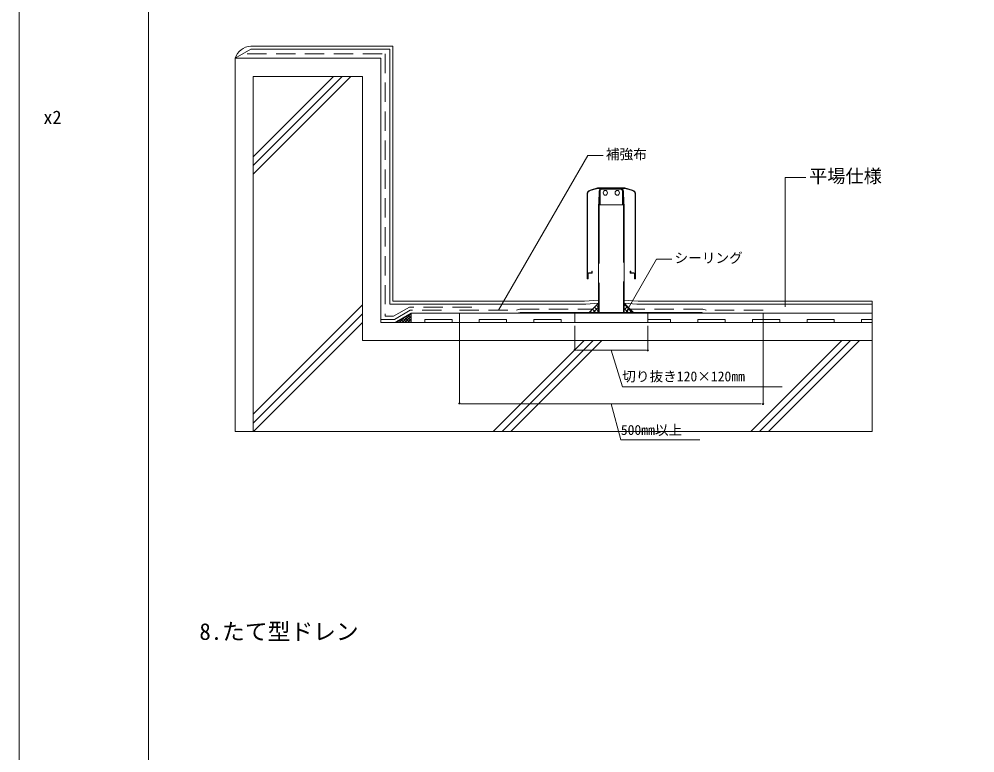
# Model space of a CAD drawing. Units: millimetres, scale not verified. Extents: x -3150 to 3150, y -4455 to 4455.
# Drawn here: x -3150 to 0, y -2038 to 380 of the extents above; entities that cross this region are included whole.
import ezdxf
from ezdxf.enums import TextEntityAlignment as Align

# ---------------------------------------------------------------- set-up
doc = ezdxf.new("R2010")
doc.units = ezdxf.units.MM
doc.header["$LTSCALE"] = 10
doc.linetypes.add('USER1', pattern=[9.525, 6.35, -3.175])
doc.linetypes.add('USER2', pattern=[19.05, 12.7, -6.35])
for name, color, linetype, lineweight in [('0-0_0', 7, 'Continuous', 9), ('0-1_WAKU', 7, 'Continuous', 18), ('0-3_KUTAI', 3, 'Continuous', 18), ('0-4_BOUSUI', 1, 'Continuous', 18), ('0-5_MOJI', 7, 'Continuous', 18), ('0-6_HATCH', 9, 'Continuous', 18), ('0-7_sunpo', 7, 'Continuous', 18), ('0-9_KANAMONO', 4, 'Continuous', 18), ('0-A_bousui2', 7, 'USER1', 9)]:
    doc.layers.add(name, color=color, linetype=linetype, lineweight=lineweight)
doc.styles.add('ＭＳ ゴシック', font='')
doc.styles.get('ＭＳ ゴシック').set_extended_font_data('MS Gothic')

msp = doc.modelspace()

# ---------------------------------------------------------------- linework, layer by layer
at = {"layer": '0-0_0', "lineweight": 18}
for p, q in [((-338.31, -549.2), (-338.31, -979.2)), ((-338.31, -979.2), (-2438.31, -979.2))]:
    msp.add_line(p, q, dxfattribs=at)
at = {"layer": '0-0_0'}
for p, q in [((-1321.13, -710.5), (-1315.5, -710.5)), ((-1312.69, -710.5), (-1307.06, -710.5)), ((-1083.94, -710.5), (-1089.56, -710.5)), ((-1075.5, -710.5), (-1081.13, -710.5)), ((-1701.13, -887.32), (-1695.5, -887.32)), ((-1692.69, -887.32), (-1687.06, -887.32)), ((-703.94, -887.32), (-709.56, -887.32)), ((-695.5, -887.32), (-701.13, -887.32))]:
    msp.add_line(p, q, dxfattribs=at)
for centre, start, end in [((-1318.31, -710.5), 0, 180), ((-1078.31, -710.5), 180, 0), ((-1698.31, -887.32), 0, 180), ((-698.31, -887.32), 180, 0)]:
    msp.add_arc(centre, 2.81, start, end, dxfattribs=at)
at = {"layer": '0-1_WAKU'}
for points in [[(-3150.02, -4455), (3149.98, -4455), (3149.98, 4455), (-3150.02, 4455)], [(-2724.02, 3645), (2804.98, 3645), (2804.98, -3825), (-2724.02, -3825)]]:
    msp.add_lwpolyline(points, close=True, dxfattribs=at)
at = {"layer": '0-3_KUTAI'}
msp.add_line((-2378.31, -979.2), (-2378.31, 190.8), dxfattribs=at)
for points in [[(-2438.31, -979.2), (-2438.31, 250.8), (-1958.31, 250.8), (-1958.31, -619.2), (-338.31, -619.2)], [(-2378.31, 190.8), (-2018.31, 190.8), (-2018.31, -679.2), (-338.31, -679.2)]]:
    msp.add_lwpolyline(points, dxfattribs=at)
at = {"layer": '0-4_BOUSUI'}
for p, q in [((-2438.31, 250.8), (-2386.35, 280.8)), ((-1241.01, -556.2), (-1271.01, -586.2)), ((-1155.61, -556.2), (-1125.61, -586.2)), ((-1858.31, -589.2), (-1910.28, -619.2)), ((-1858.31, -589.2), (-338.31, -589.2)), ((-1858.31, -589.2), (-1858.31, -619.2)), ((-1318.31, -619.2), (-1318.31, -589.2)), ((-1078.31, -589.2), (-1078.31, -619.2))]:
    msp.add_line(p, q, dxfattribs=at)
for points in [[(-2386.35, 290.8), (-1918.31, 290.8), (-1918.31, -549.2), (-1286.34, -549.2), (-1241.01, -545.9)], [(-2386.35, 280.8), (-1928.31, 280.8), (-1928.31, -559.2), (-1282.2, -559.2), (-1241.01, -556.2)], [(-1698.31, -589.2), (-1509.51, -589.2), (-1498.31, -586.2), (-1271.01, -586.2), (-1241.01, -556.2)], [(-338.31, -549.2), (-1110.29, -549.2), (-1155.61, -545.9)], [(-338.31, -559.2), (-1114.43, -559.2), (-1155.61, -556.2)], [(-1078.31, -619.2), (-1003.31, -619.2), (-1003.31, -610.2), (-1078.31, -610.2)], [(-338.31, -610.2), (-373.31, -610.2), (-373.31, -619.2), (-338.31, -619.2)]]:
    msp.add_lwpolyline(points, dxfattribs=at)
for points in [[(-1813.31, -619.2), (-1723.31, -619.2), (-1723.31, -610.2), (-1813.31, -610.2)], [(-1633.31, -619.2), (-1543.31, -619.2), (-1543.31, -610.2), (-1633.31, -610.2)], [(-1453.31, -619.2), (-1363.31, -619.2), (-1363.31, -610.2), (-1453.31, -610.2)], [(-913.31, -619.2), (-823.31, -619.2), (-823.31, -610.2), (-913.31, -610.2)], [(-733.31, -619.2), (-643.31, -619.2), (-643.31, -610.2), (-733.31, -610.2)], [(-553.31, -619.2), (-463.31, -619.2), (-463.31, -610.2), (-553.31, -610.2)]]:
    msp.add_lwpolyline(points, close=True, dxfattribs=at)
msp.add_arc((-2382.96, 232.65), 58.25, 93.33427, 161.84391, dxfattribs=at)
at = {"layer": '0-5_MOJI'}
for p, q in [((-1569.75, -579.2), (-1275.26, -69.13)), ((-1224.63, -69.13), (-1275.26, -69.13)), ((-557.68, -142.39), (-625.18, -142.39)), ((-625.18, -567.5), (-625.18, -142.39)), ((-1146.46, -579.35), (-1049.15, -410.81)), ((-998.53, -410.81), (-1049.15, -410.81))]:
    msp.add_line(p, q, dxfattribs=at)
at = {"layer": '0-6_HATCH'}
for p, q in [((-2378.31, -73.27), (-2114.25, 190.8)), ((-2378.31, -102.27), (-2085.25, 190.8)), ((-2378.31, -131.27), (-2056.25, 190.8)), ((-2378.31, -921.8), (-2018.31, -561.8)), ((-1241.01, -568.56), (-1247.19, -562.38)), ((-1129.08, -586.2), (-1155.61, -559.67)), ((-1155.61, -564.33), (-1151.55, -560.27)), ((-1155.61, -577.8), (-1144.82, -567)), ((-2378.31, -950.8), (-2018.31, -590.8)), ((-1888.07, -619.2), (-1858.31, -589.44)), ((-1879.09, -619.2), (-1858.31, -598.42)), ((-1858.31, -614.61), (-1874.42, -598.5)), ((-1858.31, -605.63), (-1868.73, -595.22)), ((-1858.31, -596.65), (-1863.03, -591.93)), ((-1263.78, -586.2), (-1267.4, -582.59)), ((-1250.31, -586.2), (-1260.66, -575.85)), ((-1258.31, -586.2), (-1241.01, -568.91)), ((-1241.01, -582.03), (-1253.93, -569.12)), ((-1244.84, -586.2), (-1241.01, -582.38)), ((-1142.55, -586.2), (-1155.61, -573.14)), ((-1150.55, -586.2), (-1138.08, -573.74)), ((-1137.08, -586.2), (-1131.35, -580.47)), ((-2377.72, -979.2), (-2018.31, -619.8)), ((-1907.6, -619.2), (-1908.58, -618.22)), ((-1906.03, -619.2), (-1900.24, -613.41)), ((-1898.62, -619.2), (-1902.89, -614.94)), ((-1889.64, -619.2), (-1897.19, -611.65)), ((-1897.05, -619.2), (-1878.99, -601.14)), ((-1880.66, -619.2), (-1891.5, -608.36)), ((-1871.68, -619.2), (-1885.81, -605.08)), ((-1862.7, -619.2), (-1880.11, -601.79)), ((-1870.11, -619.2), (-1858.31, -607.4)), ((-1861.13, -619.2), (-1858.31, -616.38)), ((-1587.19, -979.2), (-1287.19, -679.2)), ((-1558.19, -979.2), (-1258.19, -679.2)), ((-1529.19, -979.2), (-1229.19, -679.2)), ((-738.67, -979.2), (-438.67, -679.2)), ((-709.67, -979.2), (-409.67, -679.2)), ((-680.67, -979.2), (-380.67, -679.2))]:
    msp.add_line(p, q, dxfattribs=at)
at = {"layer": '0-7_sunpo'}
for p, q in [((-1698.31, -590.45), (-1698.31, -887.32)), ((-698.31, -590.45), (-698.31, -887.32)), ((-1318.31, -630.45), (-1318.31, -710.5)), ((-1078.31, -630.45), (-1078.31, -710.5)), ((-1307.06, -710.5), (-1089.56, -710.5)), ((-1687.06, -887.32), (-709.56, -887.32))]:
    msp.add_line(p, q, dxfattribs=at)
for points in [[(-1198.31, -710.5), (-1161.6, -832.01), (-635.37, -832.01)], [(-1198.31, -887.32), (-1166.66, -1006.67), (-906.55, -1006.67)]]:
    msp.add_lwpolyline(points, dxfattribs=at)
at = {"layer": '0-9_KANAMONO'}
for p, q in [((-1238.31, -205.8), (-1238.31, -186.8)), ((-1234.72, -184.2), (-1237.93, -184.2)), ((-1229.31, -177.8), (-1167.31, -177.8)), ((-1167.31, -180.8), (-1229.31, -180.8)), ((-1158.7, -184.2), (-1161.91, -184.2)), ((-1235.31, -200.2), (-1238.31, -200.2)), ((-1158.31, -200.2), (-1161.31, -200.2)), ((-1118.31, -476.2), (-1118.31, -196.46)), ((-1235.31, -231.8), (-1161.31, -231.8)), ((-1276.31, -476.2), (-1276.31, -459.6)), ((-1272.91, -456.2), (-1263.01, -456.2)), ((-1263.01, -457.6), (-1272.91, -457.6)), ((-1123.71, -456.2), (-1133.61, -456.2)), ((-1133.61, -457.6), (-1123.71, -457.6)), ((-1120.31, -476.2), (-1120.31, -459.6))]:
    msp.add_line(p, q, dxfattribs=at)
at = {"layer": '0-9_KANAMONO', "linetype": 'USER2'}
for p, q in [((-1238.01, -297.92), (-1238.01, -586.2)), ((-1158.61, -294.49), (-1158.61, -586.2))]:
    msp.add_line(p, q, dxfattribs=at)
at = {"layer": '0-9_KANAMONO'}
for points in [[(-1128.18, -183.39), (-1153.31, -176.2), (-1243.31, -176.2), (-1268.45, -183.39)], [(-1268.01, -184.92), (-1243.09, -177.8), (-1153.54, -177.8), (-1128.62, -184.92)], [(-1235.31, -186.8), (-1235.31, -231.8), (-1236.69, -231.8), (-1236.69, -205.8), (-1238.31, -205.8)], [(-1158.31, -186.8), (-1158.31, -205.8), (-1159.94, -205.8), (-1159.94, -231.8), (-1161.31, -231.8), (-1161.31, -186.8)], [(-1278.31, -196.46), (-1278.31, -476.2), (-1276.71, -476.2), (-1276.71, -196.46)], [(-1238.01, -297.92), (-1238.01, -231.01), (-1236.69, -228.71), (-1238.31, -228.71), (-1238.31, -206.2), (-1239.69, -206.2), (-1239.69, -227.91), (-1241.01, -230.2), (-1241.01, -586.2)], [(-1236.69, -205.8), (-1238.31, -206.24), (-1238.31, -231.37), (-1236.69, -231.8)], [(-1238.31, -206.2), (-1236.69, -206.64), (-1236.69, -228.28), (-1238.31, -228.71)], [(-1159.94, -205.8), (-1158.31, -206.24), (-1158.31, -231.37), (-1159.94, -231.8)], [(-1158.61, -294.49), (-1158.61, -231.01), (-1159.94, -228.71), (-1158.31, -228.71), (-1158.31, -206.2), (-1156.94, -206.2), (-1156.94, -227.91), (-1155.61, -230.2), (-1155.61, -586.2)], [(-1158.31, -206.2), (-1159.94, -206.64), (-1159.94, -228.28), (-1158.31, -228.71)], [(-1119.91, -196.46), (-1119.91, -476.2), (-1118.31, -476.2)], [(-1274.91, -459.6), (-1274.91, -476.2), (-1276.31, -476.2)], [(-1262.41, -455.6), (-1262.41, -450.2), (-1261.01, -450.2), (-1261.01, -455.6)], [(-1134.21, -455.6), (-1134.21, -450.2), (-1135.61, -450.2), (-1135.61, -455.6)], [(-1121.71, -459.6), (-1121.71, -476.2), (-1120.31, -476.2)]]:
    msp.add_lwpolyline(points, dxfattribs=at)
msp.add_lwpolyline([(-898.31, -589.2), (-898.31, -586.2), (-1498.31, -586.2), (-1498.31, -589.2)], close=True, dxfattribs=at)
for centre, radius, start, end in [((-1264.71, -196.46), 13.6, 105.9454, 180), ((-1264.71, -196.46), 12, 105.9454, 180), ((-1229.31, -186.8), 9, 90, 180), ((-1229.31, -186.8), 6, 90, 180), ((-1167.31, -186.8), 9, 0, 90), ((-1167.31, -186.8), 6, 0, 90), ((-1131.91, -196.46), 12, 0, 74.0546), ((-1131.91, -196.46), 13.6, 0, 74.0546), ((-1272.91, -459.6), 3.4, 90, 180), ((-1272.91, -459.6), 2, 90, 180), ((-1263.01, -455.6), 0.6, 270, 0), ((-1263.01, -455.6), 2, 270, 360), ((-1133.61, -455.6), 2, 180, 270), ((-1133.61, -455.6), 0.6, 180, 270), ((-1123.71, -459.6), 3.4, 0, 90), ((-1123.71, -459.6), 2, 360, 90)]:
    msp.add_arc(centre, radius, start, end, dxfattribs=at)
for centre in [(-1217.91, -192.2), (-1178.72, -192.2)]:
    msp.add_ellipse(centre, major_axis=(0, -8), ratio=0.866025, dxfattribs=at)
at = {"layer": '0-A_bousui2'}
for points in [[(-2398.35, 265.8), (-1943.31, 265.8), (-1943.31, -599.2)], [(-1758.31, -579.2), (-1860.99, -579.2), (-1912.96, -609.2), (-1958.31, -609.2)], [(-1658.31, -569.2), (-1863.67, -569.2), (-1915.63, -599.2), (-1943.31, -599.2)], [(-1698.31, -579.2), (-1510.83, -579.2), (-1499.63, -576.2), (-1261.01, -576.2)], [(-698.31, -579.2), (-885.8, -579.2), (-897, -576.2), (-1135.61, -576.2)]]:
    msp.add_lwpolyline(points, dxfattribs=at)

# ---------------------------------------------------------------- texts
at = {"layer": '0-0_0', "style": 'ＭＳ ゴシック'}
msp.add_text('x2', height=43.99, dxfattribs=at).set_placement((-3070.01, 21.38), align=Align.BOTTOM_LEFT)
at = {"layer": '0-5_MOJI', "style": 'ＭＳ ゴシック'}
for s, height, p in [('補強布', 32.99, (-1216.2, -91.63)), ('平場仕様', 43.99, (-546.43, -172.39)), ('シーリング', 32.99, (-990.09, -433.31)), ('8.たて型ドレン', 54.99, (-2555.82, -1681.74))]:
    msp.add_text(s, height=height, dxfattribs=at).set_placement(p, align=Align.BOTTOM_LEFT)
at = {"layer": '0-7_sunpo', "style": 'ＭＳ ゴシック'}
for s, p in [('切り抜き120×120mm', (-1162.32, -823.6)), ('500mm以上', (-1166.92, -999.96))]:
    msp.add_text(s, height=32.99, dxfattribs=at).set_placement(p, align=Align.BOTTOM_LEFT)

doc.saveas('drawing.dxf')
